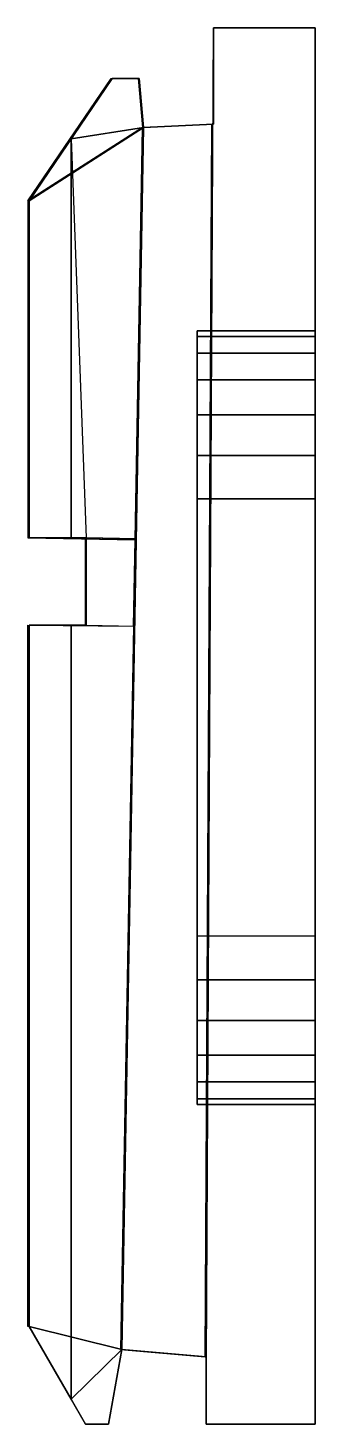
# Model space of a CAD drawing. Header units: millimetres. Extents: x -8.5 to 0, y -21 to 20.5.
import ezdxf

# ---------------------------------------------------------------- set-up
doc = ezdxf.new("R2010")
doc.units = ezdxf.units.MM
for name, color, linetype in [('ACESSORIOS', 1, 'Continuous'), ('AUX', 2, 'Continuous'), ('RENDER', 3, 'Continuous')]:
    doc.layers.add(name, color=color, linetype=linetype)

msp = doc.modelspace()

# ---------------------------------------------------------------- linework, layer by layer
at = {"layer": 'ACESSORIOS'}
for points in [[(0, 20.5, -2.75), (0, 20.5, -5.5), (-3.02, 20.5, -5.5), (-3.02, 20.5, -2.75)], [(-3.02, 20.5, 5.5), (-3.02, 20.5, 2.75), (-3.02, 17.635, 2.75), (-3.02, 17.635, 5.5)], [(0, 20.5, 2.75), (-3.02, 20.5, 2.75), (-3.02, 20.5, 5.5), (0, 20.5, 5.5)], [(-3.02, 20.5, -2.75), (-3.02, 20.5, -5.5), (-3.02, 17.635, -5.5), (-3.02, 17.635, -2.75)], [(0, -21, -2.75), (0, -21, -5.5), (0, 20.5, -5.5), (0, 20.5, -2.75)], [(-6.03, 19, 5.5), (-6.03, 19, 2.75), (-7.25, 17.202, 2.75), (-8.5, 15.361, 5.5)], [(-8.5, 15.361, -5.5), (-7.25, 17.202, -2.75), (-6.03, 19, -2.75), (-6.03, 19, -5.5)], [(-6.03, 19, 5.5), (-6.03, 19, 2.75), (-7.25, 17.202, 2.75), (-8.5, 15.361, 5.5)], [(-5.223, 19, -5.5), (-6.03, 19, -5.5), (-8.5, 15.361, -5.5), (-5.096, 17.544, -5.5)], [(-5.096, 17.544, -2.75), (-5.223, 19, -2.75), (-6.03, 19, -2.75), (-7.25, 17.202, -2.75)], [(-6.03, 19, -2.75), (-6.03, 19, -5.5), (-5.223, 19, -5.5), (-5.223, 19, -2.75)], [(-5.223, 19, 5.5), (-6.03, 19, 5.5), (-6.03, 19, 2.75), (-5.223, 19, 2.75)], [(-5.223, 19, 5.5), (-5.223, 19, 2.75), (-6.03, 19, 2.75), (-6.03, 19, 5.5)], [(-5.223, 19, 2.75), (-5.096, 17.544, 2.75), (-5.096, 17.544, 5.5), (-5.223, 19, 5.5)], [(-5.223, 19, -5.5), (-5.096, 17.544, -5.5), (-5.096, 17.544, -2.75), (-5.223, 19, -2.75)], [(-5.223, 19, 2.75), (-5.096, 17.544, 2.75), (-5.096, 17.544, 5.5), (-5.223, 19, 5.5)], [(-7.25, 17.202, 2.75), (-8.5, 15.361, 5.5), (-8.5, 15.361, -5.5), (-7.25, 17.202, -2.75)], [(-7.25, 5.345, -2.75), (-7.25, 5.345, 2.75), (-7.25, 17.202, 2.75), (-7.25, 17.202, -2.75)], [(-8.5, 15.361, 5.5), (-8.5, 5.345, 5.5), (-8.5, 5.345, -5.5), (-8.5, 15.361, -5.5)], [(-3.5, 6.5, 26.5), (0, 6.5, 26.5), (0, -6.5, 26.5), (-3.5, -6.5, 26.5)], [(-3.5, 6.5, -26.5), (0, 6.5, -26.5), (0, -6.5, -26.5), (-3.5, -6.5, -26.5)], [(-8.5, 5.345, 5.5), (-6.8, 5.345, 5.5), (-6.8, 5.345, 2.75), (-8.5, 5.345, 2.75)], [(-8.5, 5.345, -2.75), (-6.8, 5.345, -2.75), (-6.8, 5.345, -5.5), (-8.5, 5.345, -5.5)], [(-7.25, 5.345, -2.75), (-8.5, 5.345, -2.75), (-8.5, 5.345, 2.75), (-7.25, 5.345, 2.75)], [(-8.5, 2.745, -5.5), (-8.5, 2.745, 5.5), (-8.5, -18.096, 5.5), (-8.5, -18.096, -5.5)], [(-8.5, 2.745, 5.5), (-6.8, 2.745, 5.5), (-6.8, 2.745, 2.75), (-8.5, 2.745, 2.75)], [(-8.5, 2.745, -2.75), (-6.8, 2.745, -2.75), (-6.8, 2.745, -5.5), (-8.5, 2.745, -5.5)], [(-7.25, 2.745, 2.75), (-7.25, 2.745, -2.75), (-8.5, 2.745, -2.75), (-8.5, 2.745, 2.75)], [(-8.5, -18.096, -5.5), (-6.823, -21, -5.5), (-6.823, -21, -2.75), (-8.5, -18.096, -2.75)], [(-8.5, -18.096, 5.5), (-6.823, -21, 5.5), (-6.823, -21, 2.75), (-8.5, -18.096, 2.75)], [(-8.5, -18.096, 2.75), (-7.25, -20.261, 2.75), (-7.25, -20.261, -2.75), (-8.5, -18.096, -2.75)], [(-5.746, -18.78, 5.5), (-6.137, -21, 5.5), (-6.823, -21, 5.5), (-8.5, -18.096, 5.5)], [(-5.746, -18.78, -5.5), (-6.137, -21, -5.5), (-6.823, -21, -5.5), (-8.5, -18.096, -5.5)], [(-7.25, -20.261, -2.75), (-6.823, -21, -2.75), (-6.137, -21, -2.75), (-5.746, -18.78, -2.75)], [(-6.137, -21, -2.75), (-6.137, -21, -5.5), (-5.746, -18.78, -5.5), (-5.746, -18.78, -2.75)], [(-5.746, -18.78, 5.5), (-5.746, -18.78, 2.75), (-6.137, -21, 2.75), (-6.137, -21, 5.5)], [(-3.235, -21, -2.75), (-3.235, -21, -5.5), (-3.235, -19, -5.5), (-3.235, -19, -2.75)], [(-3.235, -19, 2.75), (-3.235, -19, 5.5), (-3.235, -21, 5.5), (-3.235, -21, 2.75)], [(-6.137, -21, -5.5), (-6.823, -21, -5.5), (-6.823, -21, -2.75), (-6.137, -21, -2.75)], [(-6.137, -21, 2.75), (-6.137, -21, 5.5), (-6.823, -21, 5.5), (-6.823, -21, 2.75)], [(-3.235, -21, -2.75), (-3.235, -21, -5.5), (0, -21, -5.5), (0, -21, -2.75)], [(-3.235, -21, -2.75), (-3.235, -21, -5.5), (0, -21, -5.5), (0, -21, -2.75)], [(-3.235, -21, 5.5), (-3.235, -21, 2.75), (0, -21, 2.75), (0, -21, 5.5)]]:
    msp.add_3dface(points, dxfattribs=at)
at = {"layer": 'AUX'}
for points in [[(-6.062, 19, 5.5), (-5.255, 19, 5.5), (-5.128, 17.544, 5.5), (-8.532, 15.361, 5.5)], [(-6.03, 19, 5.5), (-5.223, 19, 5.5), (-5.096, 17.544, 5.5), (-8.5, 15.361, 5.5)], [(-6.03, 19, -5.5), (-5.223, 19, -5.5), (-5.096, 17.544, -5.5), (-8.5, 15.361, -5.5)], [(-6.03, 19, 2.75), (-5.223, 19, 2.75), (-5.096, 17.544, 2.75), (-7.25, 17.202, 2.75)], [(-5.128, 17.544, 5.5), (-8.532, 15.361, 5.5), (-8.532, 5.345, 5.5), (-5.347, 5.288, 5.5)], [(-5.096, 17.544, 5.5), (-8.5, 15.361, 5.5), (-8.5, 5.345, 5.5), (-5.315, 5.288, 5.5)], [(-5.096, 17.544, -5.5), (-8.5, 15.361, -5.5), (-8.5, 5.345, -5.5), (-5.315, 5.288, -5.5)], [(-5.096, 17.544, -2.75), (-7.25, 17.202, -2.75), (-6.8, 5.345, -2.75), (-5.315, 5.318, -2.75)], [(-5.096, 17.544, -5.5), (-3.02, 17.635, -5.5), (-3.02, 17.635, -2.75), (-5.096, 17.544, -2.75)], [(-5.096, 17.544, 5.5), (-3.02, 17.635, 5.5), (-3.02, 17.635, 2.75), (-5.096, 17.544, 2.75)], [(-7.25, 5.345, -2.75), (-7.25, 17.202, -2.75), (-7.25, 17.202, 2.75), (-7.25, 5.345, 2.75)], [(-5.347, 5.288, 5.5), (-6.832, 5.345, 5.5), (-6.832, 2.745, 5.5), (-5.393, 2.719, 5.5)], [(-6.8, 5.345, 5.5), (-6.8, 5.345, 2.75), (-6.8, 2.745, 2.75), (-6.8, 2.745, 5.5)], [(-6.8, 5.345, -5.5), (-6.8, 2.745, -5.5), (-6.8, 2.745, -2.75), (-6.8, 5.345, -2.75)], [(-5.315, 5.288, 5.5), (-6.8, 5.345, 5.5), (-6.8, 2.745, 5.5), (-5.361, 2.719, 5.5)], [(-5.315, 5.288, -5.5), (-6.8, 5.345, -5.5), (-6.8, 2.745, -5.5), (-5.361, 2.719, -5.5)], [(-6.8, 5.345, -2.75), (-6.8, 2.745, -2.75), (-5.361, 2.719, -2.75), (-5.315, 5.318, -2.75)], [(-8.532, 2.745, 5.5), (-5.393, 2.719, 5.5), (-5.777, -18.78, 5.5), (-8.532, -18.096, 5.5)], [(-8.5, 2.745, 5.5), (-5.361, 2.719, 5.5), (-5.746, -18.78, 5.5), (-8.5, -18.096, 5.5)], [(-8.5, 2.745, -5.5), (-5.361, 2.719, -5.5), (-5.746, -18.78, -5.5), (-8.5, -18.096, -5.5)], [(-8.5, 2.745, -2.75), (-5.361, 2.719, -2.75), (-5.746, -18.78, -2.75), (-8.5, -18.096, -2.75)], [(-7.25, 2.745, -2.75), (-7.25, -20.261, -2.75), (-7.25, -20.261, 2.75), (-7.25, 2.745, 2.75)], [(-3.235, -19, -5.5), (-5.746, -18.78, -5.5), (-5.746, -18.78, -2.75), (-3.235, -19, -2.75)], [(-5.746, -18.78, 5.5), (-3.235, -19, 5.5), (-3.235, -19, 2.75), (-5.746, -18.78, 2.75)]]:
    msp.add_3dface(points, dxfattribs=at)
at = {"layer": 'RENDER'}
for points in [[(-3.02, 20.5, 5.5), (0, 20.5, 5.5), (0, -21, 5.5), (-3.235, -21, 5.5)], [(-3.02, 20.5, 2.75), (0, 20.5, 2.75), (0, -21, 2.75), (-3.235, -21, 2.75)], [(-3.02, 20.5, -2.75), (0, 20.5, -2.75), (0, -21, -2.75), (-3.235, -21, -2.75)], [(-3.02, 20.5, -5.5), (0, 20.5, -5.5), (0, -21, -5.5), (-3.235, -21, -5.5)], [(0, -21, 2.75), (0, -21, 5.5), (0, 20.5, 5.5), (0, 20.5, 2.75)], [(-5.777, -18.78, 2.75), (-3.267, -19, 2.75), (-3.067, 17.634, 2.75), (-5.128, 17.544, 2.75)], [(-5.746, -18.78, 5.5), (-3.235, -19, 5.5), (-3.035, 17.634, 5.5), (-5.096, 17.544, 5.5)], [(-5.746, -18.78, 2.75), (-3.235, -19, 2.75), (-3.035, 17.634, 2.75), (-5.096, 17.544, 2.75)], [(-5.746, -18.78, -2.75), (-3.235, -19, -2.75), (-3.035, 17.634, -2.75), (-5.096, 17.544, -2.75)], [(-5.746, -18.78, -5.5), (-3.235, -19, -5.5), (-3.035, 17.634, -5.5), (-5.096, 17.544, -5.5)]]:
    msp.add_3dface(points, dxfattribs=at)

# ---------------------------------------------------------------- meshes
at = {"layer": 'ACESSORIOS'}
mesh = msp.add_polymesh((2, 7), dxfattribs=at)
for k, corner in enumerate([(-3.5, 6.5, 26.5), (-3.5, 7.794, 26.33), (-3.5, 9, 25.83), (-3.5, 10.036, 25.036), (-3.5, 10.83, 24), (-3.5, 11.33, 22.794), (-3.5, 11.5, 21.5), (0, 6.5, 26.5), (0, 7.794, 26.33), (0, 9, 25.83), (0, 10.036, 25.036), (0, 10.83, 24), (0, 11.33, 22.794), (0, 11.5, 21.5)]):
    mesh.set_mesh_vertex(divmod(k, 7), corner)
mesh = msp.add_polymesh((2, 7), dxfattribs=at)
for k, corner in enumerate([(-3.5, 11.5, 21.5), (-3.5, 11.33, 22.794), (-3.5, 10.83, 24), (-3.5, 10.036, 25.036), (-3.5, 9, 25.83), (-3.5, 7.794, 26.33), (-3.5, 6.5, 26.5), (-3.5, -11.5, 21.5), (-3.5, -11.33, 22.794), (-3.5, -10.83, 24), (-3.5, -10.036, 25.036), (-3.5, -9, 25.83), (-3.5, -7.794, 26.33), (-3.5, -6.5, 26.5)]):
    mesh.set_mesh_vertex(divmod(k, 7), corner)
mesh = msp.add_polymesh((2, 7), dxfattribs=at)
for k, corner in enumerate([(-3.5, 6.5, -26.5), (-3.5, 7.794, -26.33), (-3.5, 9, -25.83), (-3.5, 10.036, -25.036), (-3.5, 10.83, -24), (-3.5, 11.33, -22.794), (-3.5, 11.5, -21.5), (0, 6.5, -26.5), (0, 7.794, -26.33), (0, 9, -25.83), (0, 10.036, -25.036), (0, 10.83, -24), (0, 11.33, -22.794), (0, 11.5, -21.5)]):
    mesh.set_mesh_vertex(divmod(k, 7), corner)
mesh = msp.add_polymesh((2, 7), dxfattribs=at)
for k, corner in enumerate([(-3.5, 11.5, -21.5), (-3.5, 11.33, -22.794), (-3.5, 10.83, -24), (-3.5, 10.036, -25.036), (-3.5, 9, -25.83), (-3.5, 7.794, -26.33), (-3.5, 6.5, -26.5), (-3.5, -11.5, -21.5), (-3.5, -11.33, -22.794), (-3.5, -10.83, -24), (-3.5, -10.036, -25.036), (-3.5, -9, -25.83), (-3.5, -7.794, -26.33), (-3.5, -6.5, -26.5)]):
    mesh.set_mesh_vertex(divmod(k, 7), corner)
mesh = msp.add_polymesh((2, 7), dxfattribs=at)
for k, corner in enumerate([(0, 11.5, 21.5), (0, 11.33, 22.794), (0, 10.83, 24), (0, 10.036, 25.036), (0, 9, 25.83), (0, 7.794, 26.33), (0, 6.5, 26.5), (0, -11.5, 21.5), (0, -11.33, 22.794), (0, -10.83, 24), (0, -10.036, 25.036), (0, -9, 25.83), (0, -7.794, 26.33), (0, -6.5, 26.5)]):
    mesh.set_mesh_vertex(divmod(k, 7), corner)
mesh = msp.add_polymesh((2, 7), dxfattribs=at)
for k, corner in enumerate([(0, -11.5, -21.5), (0, -11.33, -22.794), (0, -10.83, -24), (0, -10.036, -25.036), (0, -9, -25.83), (0, -7.794, -26.33), (0, -6.5, -26.5), (0, 11.5, -21.5), (0, 11.33, -22.794), (0, 10.83, -24), (0, 10.036, -25.036), (0, 9, -25.83), (0, 7.794, -26.33), (0, 6.5, -26.5)]):
    mesh.set_mesh_vertex(divmod(k, 7), corner)
mesh = msp.add_polymesh((2, 7), dxfattribs=at)
for k, corner in enumerate([(-3.5, -6.5, 26.5), (-3.5, -7.794, 26.33), (-3.5, -9, 25.83), (-3.5, -10.036, 25.036), (-3.5, -10.83, 24), (-3.5, -11.33, 22.794), (-3.5, -11.5, 21.5), (0, -6.5, 26.5), (0, -7.794, 26.33), (0, -9, 25.83), (0, -10.036, 25.036), (0, -10.83, 24), (0, -11.33, 22.794), (0, -11.5, 21.5)]):
    mesh.set_mesh_vertex(divmod(k, 7), corner)
mesh = msp.add_polymesh((2, 7), dxfattribs=at)
for k, corner in enumerate([(-3.5, -6.5, -26.5), (-3.5, -7.794, -26.33), (-3.5, -9, -25.83), (-3.5, -10.036, -25.036), (-3.5, -10.83, -24), (-3.5, -11.33, -22.794), (-3.5, -11.5, -21.5), (0, -6.5, -26.5), (0, -7.794, -26.33), (0, -9, -25.83), (0, -10.036, -25.036), (0, -10.83, -24), (0, -11.33, -22.794), (0, -11.5, -21.5)]):
    mesh.set_mesh_vertex(divmod(k, 7), corner)
at = {"layer": 'RENDER'}
mesh = msp.add_polymesh((6, 3), dxfattribs=at)
for k, corner in enumerate([(0, -11.5, 21.5), (0, -11.5, -21.5), (0, -11.5, -21.5), (-3.5, -11.5, 21.5), (-3.5, -11.5, -21.5), (-3.5, -11.5, -21.5), (-3.5, 11.5, 21.5), (-3.5, 11.5, -21.5), (-3.5, -11.5, -21.5), (0, 11.5, 21.5), (0, 11.5, -21.5), (0, -11.5, -21.5), (0, 11.5, 21.5), (0, 11.5, 21.5), (0, -11.5, 21.5), (-3.5, 11.5, 21.5), (-3.5, 11.5, 21.5), (-3.5, -11.5, 21.5)]):
    mesh.set_mesh_vertex(divmod(k, 3), corner)

doc.saveas('drawing.dxf')
